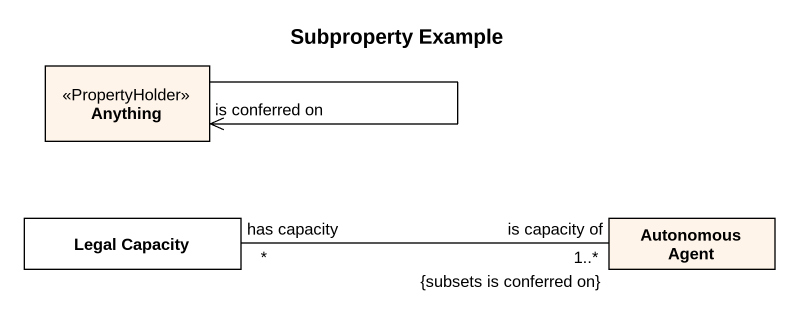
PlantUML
@startuml
title Subproperty Example
hide circle
hide empty members
class Anything <<PropertyHolder>> #FFF4EA
class "Legal Capacity" as Legal_Capacity
class "Autonomous Agent" as Autonomous_Agent #FFF4EA
Anything "is conferred on" <-- Anything
Autonomous_Agent "is capacity of\n1..*\n{subsets is conferred on}" -left- "has capacity\n*" Legal_Capacity
@enduml
